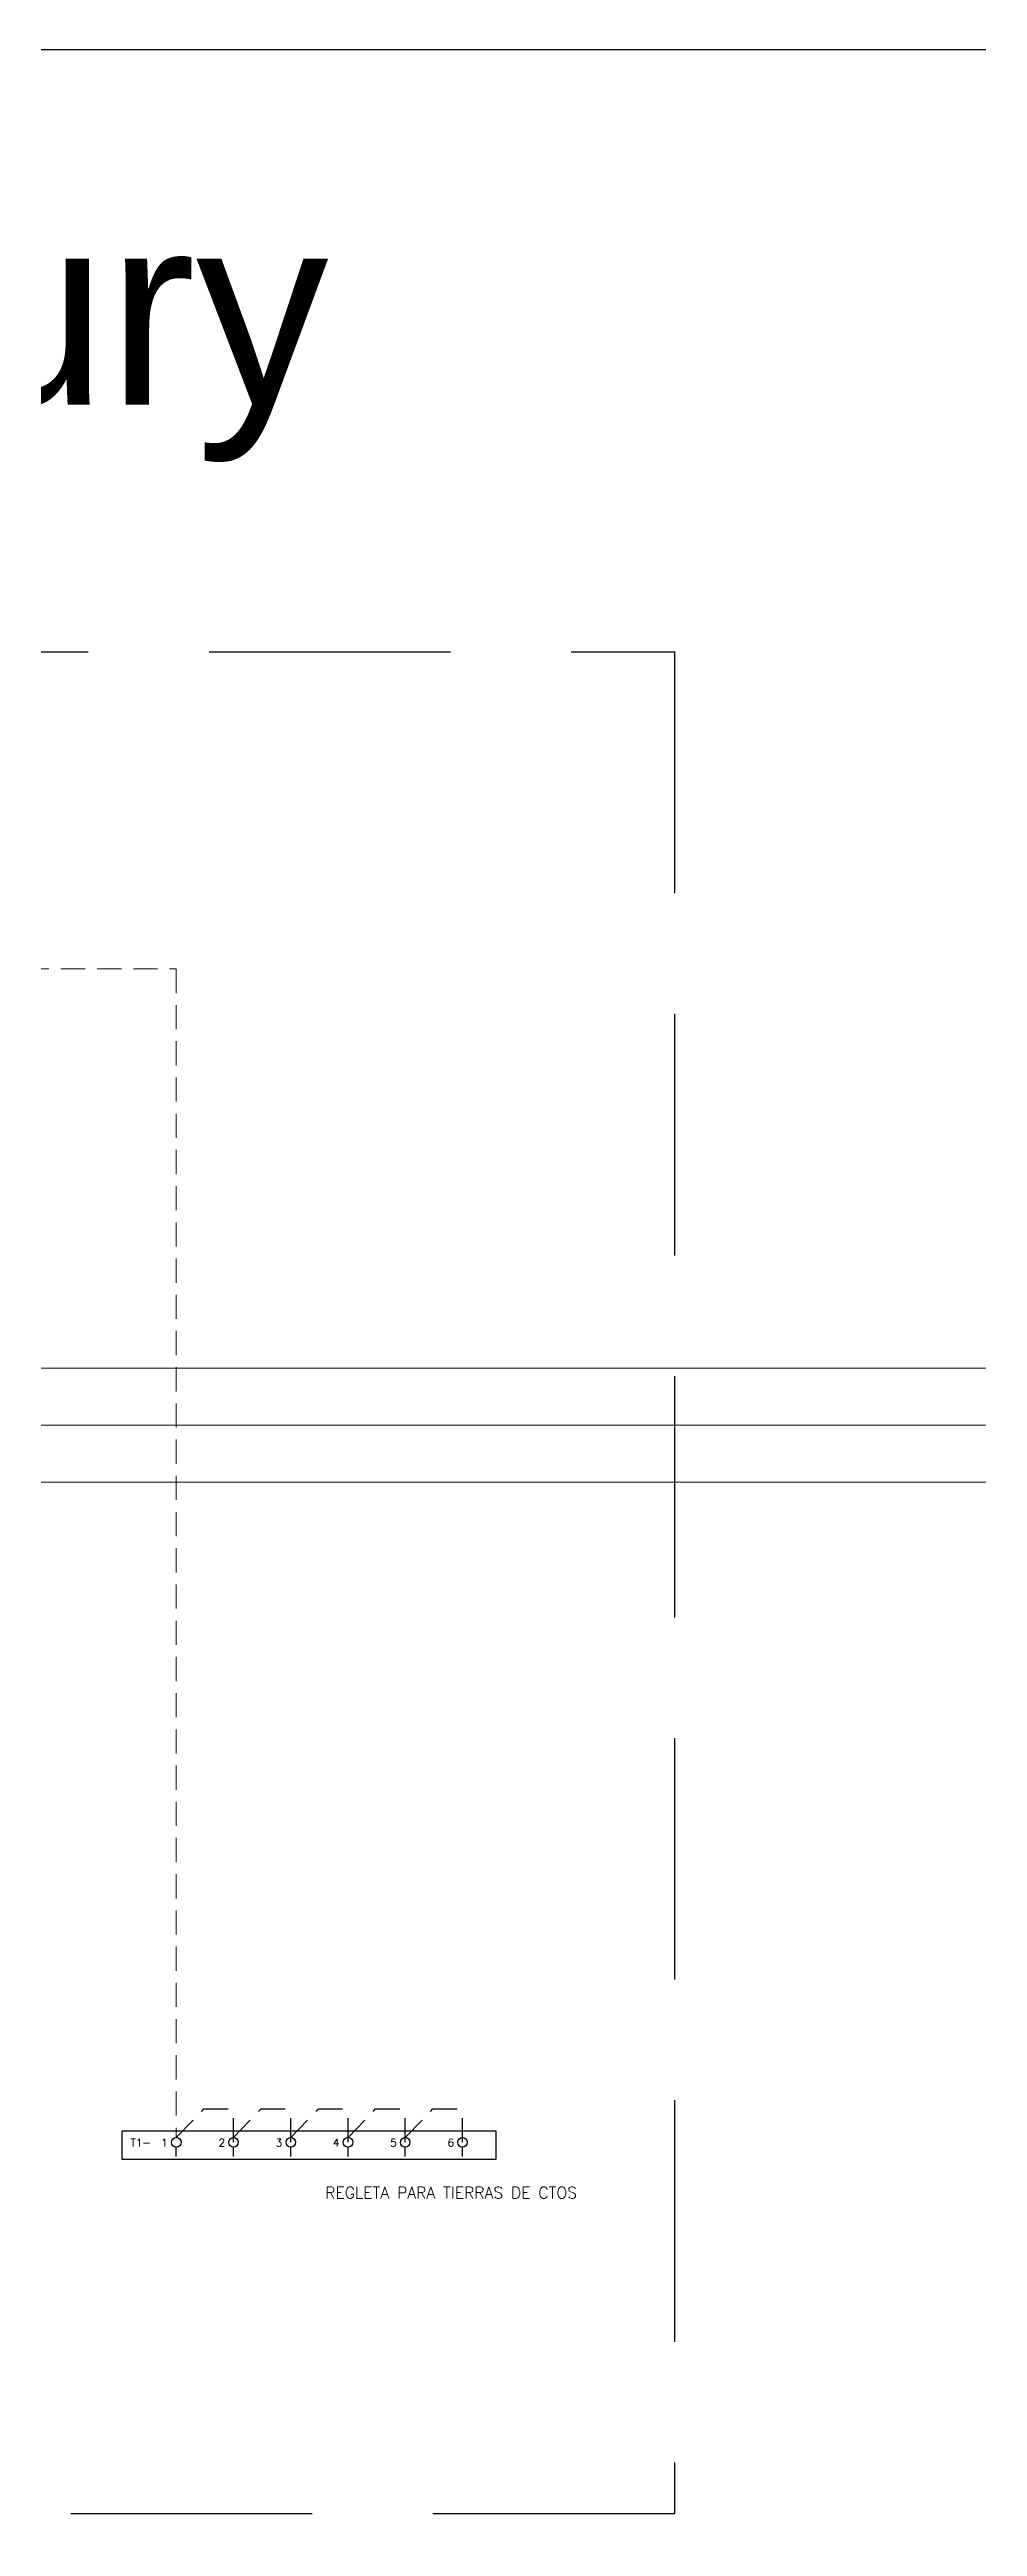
# Model space of a CAD drawing. Header units: inches. Extents: x 75782 to 87231, y -34126 to -18655.
# Drawn here: x 77396 to 77884, y -26331 to -25028 of the extents above; entities that cross this region are included whole.
import ezdxf
from ezdxf.enums import TextEntityAlignment as Align

# ---------------------------------------------------------------- set-up
doc = ezdxf.new("R2010")
doc.units = ezdxf.units.IN
doc.header["$MEASUREMENT"] = 0
doc.linetypes.add('DASHED', pattern=[19.05, 12.7, -6.35])
doc.layers.add('A-Cables 220V', color=6, linetype='Continuous', lineweight=18)
doc.layers.add('TEXTOS', color=7, linetype='Continuous')
doc.layers.add('WIRES', color=5, linetype='Continuous')
doc.styles.add('ARIAL', font='arial.ttf')
doc.styles.get("Standard").update_dxf_attribs({"font": 'ROMANS.SHX'})

# ---------------------------------------------------------------- blocks, each defined once
blk = doc.blocks.new('Borne - abajo')
blk.add_line((0, 0), (0, 5))
blk.add_circle((0, 7.5), 2.5)
at = {"flags": 4}
blk.add_attdef('NAME', text='', height=4, dxfattribs=at).set_placement((-4.4, 5.3), align=Align.RIGHT)
blk.add_attdef('#', (4.6, 5.9), '', height=3, dxfattribs=at)

msp = doc.modelspace()

# ---------------------------------------------------------------- linework, layer by layer
at = {"ltscale": 0.1}
msp.add_lwpolyline([(75782.1, -25028.5), (83303.8, -25028.5), (83303.8, -26992.9), (75782.1, -26992.9)], close=True, dxfattribs=at)
msp.add_lwpolyline([(75782.1, -25028.5), (83303.8, -25028.5), (83303.8, -26992.9), (75782.1, -26992.9)], close=True, dxfattribs=at)
at = {"linetype": 'DASHED', "ltscale": 10}
msp.add_lwpolyline([(75955.6, -25345.3), (77724.4, -25345.3), (77724.4, -26324.9), (75955.6, -26324.9)], close=True, dxfattribs=at)
msp.add_lwpolyline([(77433.9, -26123.4), (77630.4, -26123.4), (77630.4, -26138.4), (77433.9, -26138.4)], close=True)
at = {"layer": 'A-Cables 220V', "linetype": 'DASHED'}
for p, q in [((76087.3, -25512), (77462.4, -25512)), ((77462.4, -25512.1), (77462.4, -26126.9))]:
    msp.add_line(p, q, dxfattribs=at)
at = {"layer": 'A-Cables 220V'}
for p, q in [((77316.9, -25722.1), (82927.7, -25722.1)), ((77346.9, -25752.1), (82957.7, -25752.1)), ((77376.9, -25782.1), (81641.2, -25782))]:
    msp.add_line(p, q, dxfattribs=at)
at = {"layer": 'TEXTOS', "color": 6, "linetype": 'DASHED'}
for p, q in [((77462.4, -26126.9), (77476.9, -26111.8)), ((77476.9, -26111.8), (77492.5, -26111.8)), ((77492.5, -26129.4), (77492.5, -26111.8)), ((77492.5, -26126.9), (77507, -26111.8)), ((77507, -26111.8), (77522.6, -26111.8)), ((77522.6, -26129.4), (77522.6, -26111.8)), ((77522.6, -26126.9), (77537.1, -26111.8)), ((77537.1, -26111.8), (77552.7, -26111.8)), ((77552.7, -26129.4), (77552.7, -26111.8)), ((77552.7, -26126.9), (77567.2, -26111.8)), ((77567.2, -26111.8), (77582.8, -26111.8)), ((77582.8, -26129.4), (77582.8, -26111.8)), ((77582.8, -26126.9), (77597.4, -26111.8)), ((77597.4, -26111.8), (77612.9, -26111.8)), ((77612.9, -26129.4), (77612.9, -26111.8))]:
    msp.add_line(p, q, dxfattribs=at)

# ---------------------------------------------------------------- block references
ref = msp.add_blockref('Borne - abajo', (77462.4, -26136.9))
ref.add_attrib('NAME', 'T1-  1', dxfattribs={"height": 4}).set_placement((77457.9, -26131.6), align=Align.RIGHT)
ref = msp.add_blockref('Borne - abajo', (77492.5, -26136.9))
ref.add_attrib('NAME', '2', dxfattribs={"height": 4}).set_placement((77488, -26131.6), align=Align.RIGHT)
ref = msp.add_blockref('Borne - abajo', (77522.6, -26136.9))
ref.add_attrib('NAME', '3', dxfattribs={"height": 4}).set_placement((77518.1, -26131.6), align=Align.RIGHT)
ref = msp.add_blockref('Borne - abajo', (77552.7, -26136.9))
ref.add_attrib('NAME', '4', dxfattribs={"height": 4}).set_placement((77548.2, -26131.6), align=Align.RIGHT)
ref = msp.add_blockref('Borne - abajo', (77582.8, -26136.9))
ref.add_attrib('NAME', '5', dxfattribs={"height": 4}).set_placement((77578.4, -26131.6), align=Align.RIGHT)
ref = msp.add_blockref('Borne - abajo', (77612.9, -26136.9))
ref.add_attrib('NAME', '6', dxfattribs={"height": 4}).set_placement((77608.5, -26131.6), align=Align.RIGHT)

# ---------------------------------------------------------------- texts
at = {"layer": 'TEXTOS', "insert": (77540.7, -26152.9), "char_height": 6, "attachment_point": 1}
msp.add_mtext_dynamic_manual_height_columns('REGLETA PARA TIERRAS DE CTOS', width=178.785, gutter_width=1250, heights=[0], dxfattribs=at)
at = {"layer": 'WIRES', "color": 0, "style": 'ARIAL'}
msp.add_text('Inversiones Century', height=100, dxfattribs=at).set_placement((76300.3, -25215.3))

doc.saveas('drawing.dxf')
